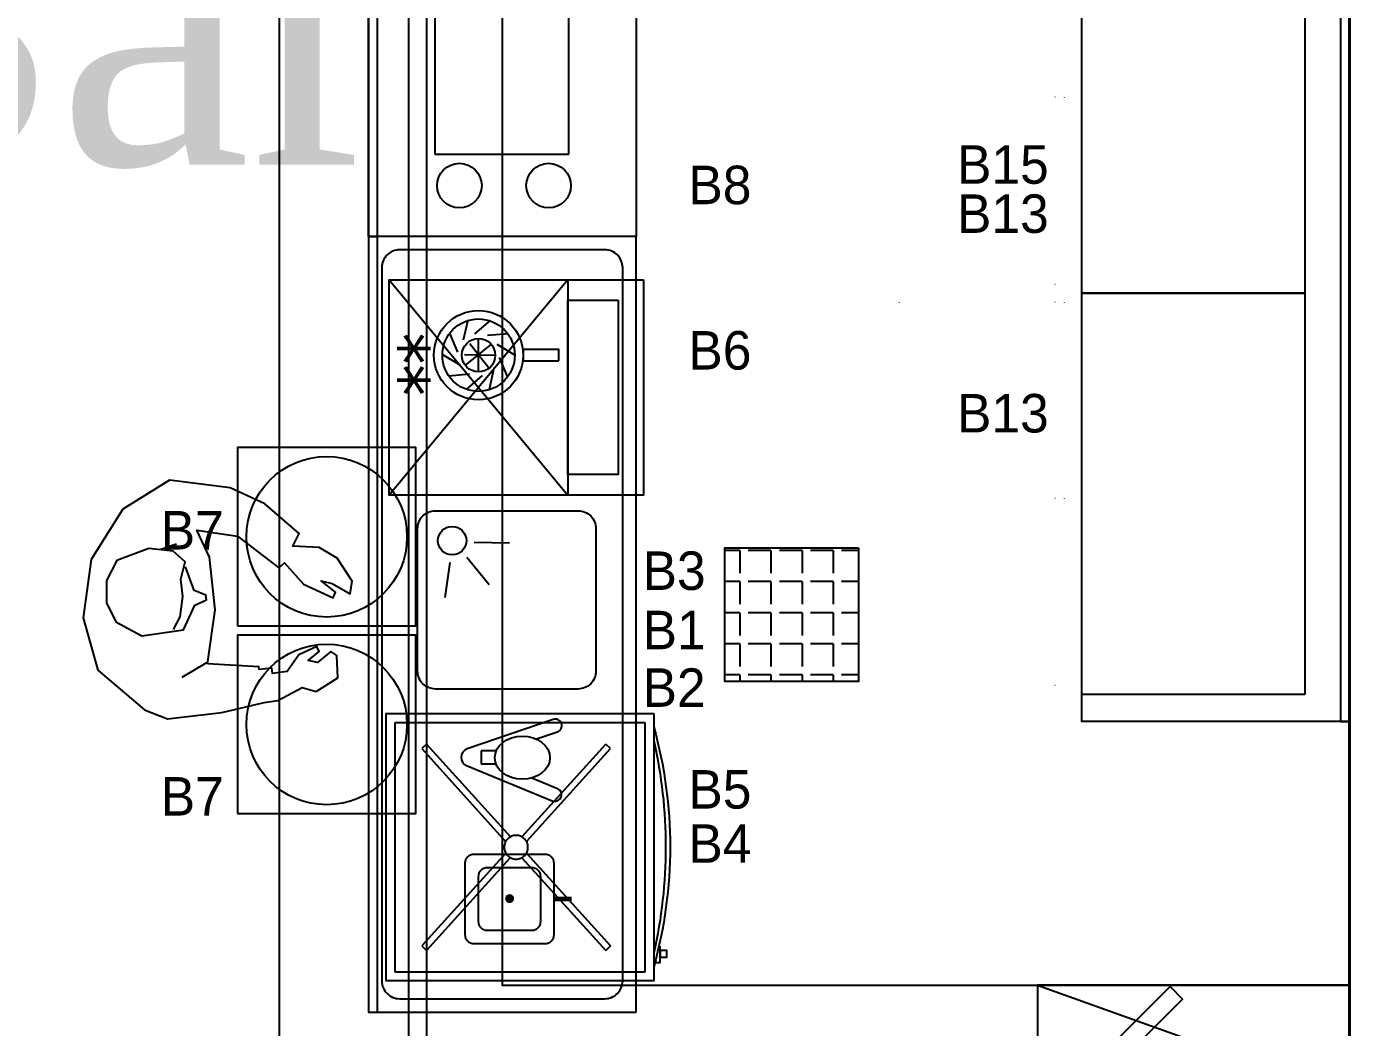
# Model space of a CAD drawing. Header units: millimetres. Extents: x 1531071 to 1560283, y -701792 to -691067.
# Drawn here: x 1548769.4 to 1549066.1, y -696929.4 to -696704.8 of the extents above; entities that cross this region are included whole.
import ezdxf
from ezdxf.enums import TextEntityAlignment as Align

# ---------------------------------------------------------------- set-up
doc = ezdxf.new("R2010")
doc.units = ezdxf.units.MM
doc.header["$LTSCALE"] = 20
doc.header["$MEASUREMENT"] = 0
doc.linetypes.add('DASHED', pattern=[19.05, 12.7, -6.35])
doc.linetypes.add('DOT', pattern=[6.35, 0, -6.35])
doc.layers.add('-DWG_DETAY4', color=7, linetype='DOT', lineweight=18)
doc.layers.add('Text', color=7, linetype='Continuous', lineweight=0)
for name, color, linetype in [('Kıtc-002 Çizgi', 7, 'Continuous'), ('mebel', 21, 'Continuous'), ('PLEPO', 8, 'Continuous'), ('S2000-002 Çizgi', 7, 'Continuous')]:
    doc.layers.add(name, color=color, linetype=linetype)
doc.layers.add('Конструктив - Колонны_Ном._пера__28', color=7, linetype='Continuous', lineweight=40, true_color=0xffe4e1)
doc.styles.get("Standard").update_dxf_attribs({"font": 'tahoma.ttf', "height": 10})
doc.styles.add('TAKSİM', font='GOTHIC.TTF', dxfattribs={"height": 20})
doc.styles.add('Times New  Roman', font='times.ttf')

# ---------------------------------------------------------------- blocks, each defined once
blk = doc.blocks.new('A$C723D60DA')
at = {"layer": 'S2000-002 Çizgi'}
for points in [[(0, 3.66), (60, 3.66), (60, 63.66), (0, 63.66)], [(53.17, 2.2), (54.63, 2.2), (54.63, 0.75), (53.17, 0.75)]]:
    blk.add_lwpolyline(points, close=True, dxfattribs=at)
at = {"layer": 'S2000-002 Çizgi', "linetype": 'DASHED', "ltscale": 0.5}
blk.add_lwpolyline([(2, 5.66), (58, 5.66), (58, 61.66), (2, 61.66)], close=True, dxfattribs=at)
for points in [[(6.84, 54.65), (7.88, 55.69)], [(6.84, 54.65), (27.66, 35.82)], [(7.88, 55.69), (28.7, 36.87)], [(31.37, 36.94), (52.12, 55.69)], [(32.41, 35.9), (53.16, 54.65)], [(52.12, 55.69), (53.16, 54.65)], [(27.59, 33.16), (6.84, 14.41)], [(32.34, 33.23), (53.16, 14.41)], [(28.63, 32.11), (7.88, 13.37)], [(31.3, 32.19), (52.12, 13.37)], [(7.88, 13.37), (6.84, 14.41)], [(52.12, 13.37), (53.16, 14.41)]]:
    blk.add_lwpolyline(points, dxfattribs=at)
at = {"layer": 'S2000-002 Çizgi'}
for points in [[(52.21, 3.18), (52.21, 3.66), (55.85, 3.66)], [(55.85, 3.31), (55.85, 2.2), (52.21, 2.2)]]:
    blk.add_lwpolyline(points, dxfattribs=at)
at = {"layer": 'S2000-002 Çizgi', "linetype": 'DASHED', "ltscale": 0.5}
blk.add_circle((30, 34.53), 2.67, dxfattribs=at)
at = {"layer": 'S2000-002 Çizgi'}
for centre, radius, start, end in [((29.9, 100.61), 100.61, 254.4941, 285.5059), ((29.9, 109.49), 108.49, 257.2819, 282.7181)]:
    blk.add_arc(centre, radius, start, end, dxfattribs=at)
blk = doc.blocks.new('A$C3C3A6592')
at = {"layer": 'S2000-002 Çizgi'}
for points in [[(0, 57), (48.31, 16.91)], [(0, 16.91), (48.31, 57)], [(0, 16.91), (48.31, 16.91)]]:
    blk.add_lwpolyline(points, dxfattribs=at)
for points in [[(0, 0), (48.31, 0), (48.31, 57), (0, 57)], [(4.59, 5.64), (43.71, 5.64), (43.71, 16.91), (4.59, 16.91)]]:
    blk.add_lwpolyline(points, close=True, dxfattribs=at)
blk.add_text('**', height=12, dxfattribs=at).set_placement((11.89, 43.01))
blk = doc.blocks.new('A$C0D0247C1')
at = {"layer": 'Kıtc-002 Çizgi'}
for points in [[(2, 0), (18, 0, 0.414214), (20, 2), (20, 18, 0.414214), (18, 20), (2, 20, 0.414214), (0, 18), (0, 2, 0.414214)], [(5, 3), (15, 3, 0.414214), (17, 5), (17, 15, 0.414214), (15, 17), (5, 17, 0.414214), (3, 15), (3, 5, 0.414214)]]:
    blk.add_lwpolyline(points, format="xyb", close=True, dxfattribs=at)
at = {"layer": 'Kıtc-002 Çizgi', "const_width": 1}
blk.add_lwpolyline([(9.53, 10.08, 1), (10.53, 10.08, 1)], format="xyb", close=True, dxfattribs=at)
blk.add_lwpolyline([(20, 10), (23.95, 10)], dxfattribs=at)
blk = doc.blocks.new('A$C4AF1199D')
at = {"layer": 'Kıtc-002 Çizgi'}
for points in [[(5.4, 24.63), (5.79, 20.04)], [(10.19, 26.12), (7.81, 22.18)], [(14.95, 24.51), (10.7, 22.72)], [(7.66, 20.97), (12.41, 15.17)], [(10.18, 21.16), (10, 14.25)], [(17.85, 20.42), (13.36, 21.46)], [(2.4, 20.6), (5.42, 17.12)], [(6.25, 18), (13.75, 18)], [(12.59, 19.94), (7.13, 15.7)], [(17.79, 15.4), (14.77, 18.88)], [(2.34, 15.58), (6.83, 14.54)], [(14.79, 11.37), (14.4, 15.96)], [(5.24, 11.49), (9.49, 13.28)], [(10, 9.88), (12.38, 13.82)]]:
    blk.add_lwpolyline(points, dxfattribs=at)
blk.add_lwpolyline([(8.75, 0), (11.25, 0), (11.25, 8), (8.75, 8)], close=True, dxfattribs=at)
for radius in [10, 8.12, 3.75]:
    blk.add_circle((10, 18), radius, dxfattribs=at)
blk = doc.blocks.new('A$C7D36761A')
at = {"layer": 'Kıtc-002 Çizgi'}
for points in [[(2.84, 21.45), (4.45, 16.75, 0.691141)], [(0, 20.47), (6.62, 1.21, 0.691141), (10.36, 1.1), (18.29, 20.3)]]:
    blk.add_lwpolyline(points, format="xyb", dxfattribs=at)
for points in [[(13.14, 15.69), (15.51, 21.45)], [(7.07, 7.73), (7.07, 4.38)], [(10.07, 7.71), (10.07, 4.38)], [(7.07, 4.38), (10.07, 4.38)]]:
    blk.add_lwpolyline(points, dxfattribs=at)
for centre, start, end in [((1.42, 20.96), 18.9768, 198.9768), ((16.9, 20.88), 337.5765, 157.5765)]:
    blk.add_arc(centre, 1.5, start, end, dxfattribs=at)
blk.add_ellipse((8.6, 13.59), major_axis=(0, -6.18), ratio=0.781319, dxfattribs=at)
blk = doc.blocks.new('A$C316C52EF')
for points in [[(70, 0), (0, 0), (0, 60), (70, 60)], [(0, 58), (70, 58), (70, 60), (0, 60)]]:
    blk.add_lwpolyline(points, close=True)
at = {"layer": 'S2000-002 Çizgi'}
for p, q in [((18.45, 45.09), (18.45, 15.09)), ((51.55, 45.09), (18.45, 45.09)), ((51.55, 15.09), (51.55, 45.09)), ((18.45, 15.09), (51.55, 15.09))]:
    blk.add_line(p, q, dxfattribs=at)
for centre in [(11.4, 39.61), (58.6, 39.61), (11.4, 19.61), (58.6, 19.61)]:
    blk.add_circle(centre, 5, dxfattribs=at)
blk = doc.blocks.new('A$C7B661098')
at = {"layer": '-DWG_DETAY4', "color": 0}
for p, q in [((54, 74.52), (54, 116.52)), ((54, 30.52), (54, 72.52))]:
    blk.add_line(p, q, dxfattribs=at)
for points in [[(56, 116.52), (91, 116.52, -0.454885), (56, 74.55, -0.414214)], [(56, 30.52), (91, 30.52, 0.454885), (56, 72.49, 0.414214)]]:
    blk.add_lwpolyline(points, format="xyb", dxfattribs=at)
blk.add_lwpolyline([(0, 118.52), (50, 118.52), (50, 28.52), (0, 28.52)], close=True)

msp = doc.modelspace()

# ---------------------------------------------------------------- hatches: boundary and pattern name
h = msp.add_hatch()
h.set_pattern_fill('ANGLE', color=256, angle=90)
h.set_pattern_definition([(270, (1551667.502, -688663.863), (-6.985, 4e-16), [5.08, -1.905]), (180, (1551667.502, -688663.863), (1e-20, 6.985), [5.08, -1.905])])
h.paths.add_polyline_path([(1548926.02, -696851.72), (1548926.02, -696821.72), (1548956.02, -696821.72), (1548956.02, -696851.72)])

# ---------------------------------------------------------------- linework, layer by layer
for points in [[(1549006.14, -696674.65), (1549066.14, -696674.65), (1549066.14, -696860.69), (1549006.14, -696860.69)], [(1549064.14, -696860.69), (1549066.14, -696860.69), (1549066.14, -696674.65), (1549064.14, -696674.65)], [(1548816.77, -696839.28), (1548856.77, -696839.28), (1548856.77, -696799.28), (1548816.77, -696799.28)], [(1548956.02, -696821.72), (1548956.02, -696851.72), (1548926.02, -696851.72), (1548926.02, -696821.72)], [(1548816.77, -696881.38), (1548856.77, -696881.38), (1548856.77, -696841.38), (1548816.77, -696841.38)]]:
    msp.add_lwpolyline(points, close=True)
for centre in [(1548836.77, -696819.28), (1548836.77, -696861.38)]:
    msp.add_circle(centre, 18)
at = {"layer": 'mebel', "lineweight": -3, "ltscale": 0.5}
for points in [[(1549066.14, -696474.89), (1548826.14, -696474.89), (1548826.14, -696969.89), (1549066.14, -696969.89)], [(1549066.14, -696503.89), (1548855.14, -696503.89), (1548855.14, -696940.89), (1548996.14, -696940.89)], [(1549066.14, -696507.89), (1548859.14, -696507.89), (1548859.14, -696936.89), (1548996.14, -696936.89)], [(1549066.14, -696524.89), (1548876.14, -696524.89), (1548876.14, -696919.89), (1549066.14, -696919.89)], [(1549066.14, -696919.89), (1548996.14, -696919.89), (1548996.14, -696969.89), (1549066.14, -696969.89), (1549066.14, -696919.89)], [(1548996.14, -696919.89), (1549066.14, -696944.89), (1548996.14, -696969.89)]]:
    msp.add_lwpolyline(points, dxfattribs=at)
at = {"layer": 'mebel'}
msp.add_lwpolyline([(1549001.14, -696944.89), (1549025.89, -696920.14), (1549028.72, -696922.97), (1549003.97, -696947.72)], close=True, dxfattribs=at)
at = {"layer": 'PLEPO', "color": 1, "elevation": -45.43}
msp.add_lwpolyline([(1548810, -696847.81), (1548811.78, -696835.68), (1548810.51, -696823.86), (1548807.61, -696817.8), (1548816.76, -696819.12), (1548826.07, -696826.22), (1548827.31, -696825.11), (1548831.59, -696829.87), (1548838.24, -696832.98), (1548838.73, -696831.7), (1548835.51, -696829.18), (1548837.98, -696829.74), (1548842.02, -696832.06), (1548842.47, -696829.25), (1548839.1, -696824.09), (1548835.05, -696821.71), (1548829.16, -696821.36), (1548830.61, -696818.51), (1548822.92, -696811.9), (1548815.09, -696808.29), (1548801.53, -696806.56), (1548791.08, -696813.11), (1548783.96, -696824.35), (1548782.15, -696837.46), (1548785.44, -696849.16), (1548795.92, -696858.11), (1548801.03, -696860.08), (1548813.27, -696858.7), (1548822.73, -696856.48), (1548825.82, -696856), (1548831.26, -696853.06), (1548834.43, -696853.99), (1548839.3, -696850.93), (1548839.06, -696845.9), (1548837.68, -696844.99), (1548834.72, -696847.49), (1548832.64, -696847.02), (1548835.09, -696844.99), (1548834.55, -696843.87), (1548830.55, -696845.74), (1548827.9, -696849.51), (1548824.62, -696849.96), (1548824.5, -696848.73), (1548821.64, -696849.08), (1548821.58, -696848.47)], close=True, dxfattribs=at)
for points in [[(1548802.4, -696840.1), (1548803.89, -696837.26), (1548804.53, -696832.64), (1548804.03, -696828.8), (1548805.03, -696824.89), (1548802.33, -696822.48), (1548796.88, -696821.89), (1548789.71, -696824.6), (1548787.38, -696829.06), (1548787.38, -696834.1), (1548789.51, -696838.37), (1548795.33, -696841.47), (1548804.63, -696840.12), (1548807.16, -696834.63), (1548809.79, -696833.42), (1548809.65, -696832.35), (1548807.02, -696831.36), (1548805.1, -696826.03)], [(1548799.59, -696822.06), (1548803.05, -696820.88)], [(1548809.85, -696847.58), (1548804.3, -696850.85)]]:
    msp.add_lwpolyline(points, dxfattribs=at)
at = {"layer": 'S2000-002 Çizgi'}
for p, q in [((1548869.86, -696820.45), (1548877.75, -696820.64)), ((1548864.39, -696825.08), (1548863.28, -696832.89)), ((1548864.39, -696825.08), (1548863.28, -696832.89)), ((1548868.2, -696823.85), (1548873.21, -696829.95)), ((1548868.2, -696823.85), (1548873.21, -696829.95))]:
    msp.add_line(p, q, dxfattribs=at)
for points in [[(1548906.14, -696925.89), (1548906.14, -696751.89), (1548846.14, -696751.89), (1548846.14, -696925.89)], [(1548848.14, -696925.89), (1548848.14, -696751.89), (1548846.14, -696751.89), (1548846.14, -696925.89)], [(1548906.14, -696925.89), (1548906.14, -696751.89), (1548846.14, -696751.89), (1548846.14, -696925.89)], [(1548848.14, -696925.89), (1548848.14, -696751.89), (1548846.14, -696751.89), (1548846.14, -696925.89)]]:
    msp.add_lwpolyline(points, close=True, dxfattribs=at)
for points in [[(1548903.14, -696918.89), (1548903.14, -696758.89, 0.414214), (1548899.14, -696754.89), (1548853.14, -696754.89, 0.414214), (1548849.14, -696758.89), (1548849.14, -696918.89, 0.414214), (1548853.14, -696922.89), (1548899.14, -696922.89, 0.414214)], [(1548903.14, -696918.89), (1548903.14, -696758.89, 0.414214), (1548899.14, -696754.89), (1548853.14, -696754.89, 0.414214), (1548849.14, -696758.89), (1548849.14, -696918.89, 0.414214), (1548853.14, -696922.89), (1548899.14, -696922.89, 0.414214)], [(1548897.15, -696817.42), (1548897.15, -696849.42, -0.414214), (1548893.15, -696853.42), (1548861.15, -696853.42, -0.414214), (1548857.15, -696849.42), (1548857.15, -696817.42, -0.414214), (1548861.15, -696813.42), (1548893.15, -696813.42, -0.414214)], [(1548897.15, -696817.42), (1548897.15, -696849.42, -0.414214), (1548893.15, -696853.42), (1548861.15, -696853.42, -0.414214), (1548857.15, -696849.42), (1548857.15, -696817.42, -0.414214), (1548861.15, -696813.42), (1548893.15, -696813.42, -0.414214)]]:
    msp.add_lwpolyline(points, format="xyb", close=True, dxfattribs=at)
msp.add_circle((1548864.9, -696820.14), 3.19, dxfattribs=at)
msp.add_circle((1548864.9, -696820.14), 3.19, dxfattribs=at)
at = {"layer": 'Конструктив - Колонны_Ном._пера__28', "color": 0, "linetype": 'Continuous', "flags": 128}
msp.add_lwpolyline([(1549066.14, -696474.89), (1549066.14, -696969.89)], dxfattribs=at)

# ---------------------------------------------------------------- block references
at = {"color": 2, "rotation": 180}
for p in [(1549056.14, -696646.13), (1549056.14, -696736.13)]:
    msp.add_blockref('A$C7B661098', p, dxfattribs=at)
at = {"rotation": 90}
msp.add_blockref('A$C316C52EF', (1548906.14, -696751.89), dxfattribs=at)
at = {"layer": 'S2000-002 Çizgi', "xscale": -1, "rotation": 90}
for name, p in [('A$C3C3A6592', (1548907.79, -696761.62)), ('A$C723D60DA', (1548913.77, -696858.92))]:
    msp.add_blockref(name, p, dxfattribs=at)
at = {"layer": 'S2000-002 Çizgi'}
for name, p, rotation in [('A$C4AF1199D', (1548888.82, -696788.54), 90), ('A$C7D36761A', (1548867.05, -696860.23), 270)]:
    msp.add_blockref(name, p, dxfattribs=dict(at, rotation=rotation))
msp.add_blockref('A$C0D0247C1', (1548867.76, -696910.52), dxfattribs=at)

# ---------------------------------------------------------------- texts
at = {"style": 'TAKSİM'}
for s, p in [('B15', (1548988.41, -696740.09)), ('B8', (1548924.95, -696744.67)), ('B13', (1548988.41, -696751.11)), ('B6', (1548924.95, -696781.77)), ('B13', (1548988.41, -696795.88)), ('B7', (1548806.63, -696822.13)), ('B3', (1548914.68, -696831.2)), ('B1', (1548914.68, -696844.51)), ('B2', (1548914.68, -696857.43)), ('B5', (1548924.95, -696880.25)), ('B7', (1548806.63, -696881.82)), ('B4', (1548924.95, -696892.41))]:
    msp.add_text(s, height=8.64, dxfattribs=at).set_placement(p, align=Align.CENTER)
at = {"layer": 'Text', "color": 0, "lineweight": 13, "insert": (1548781.68, -696703.93), "char_height": 64.68, "width": 1333.0577, "attachment_point": 5, "style": 'Times New  Roman'}
msp.add_mtext('Bar', dxfattribs=at)

doc.saveas('drawing.dxf')
